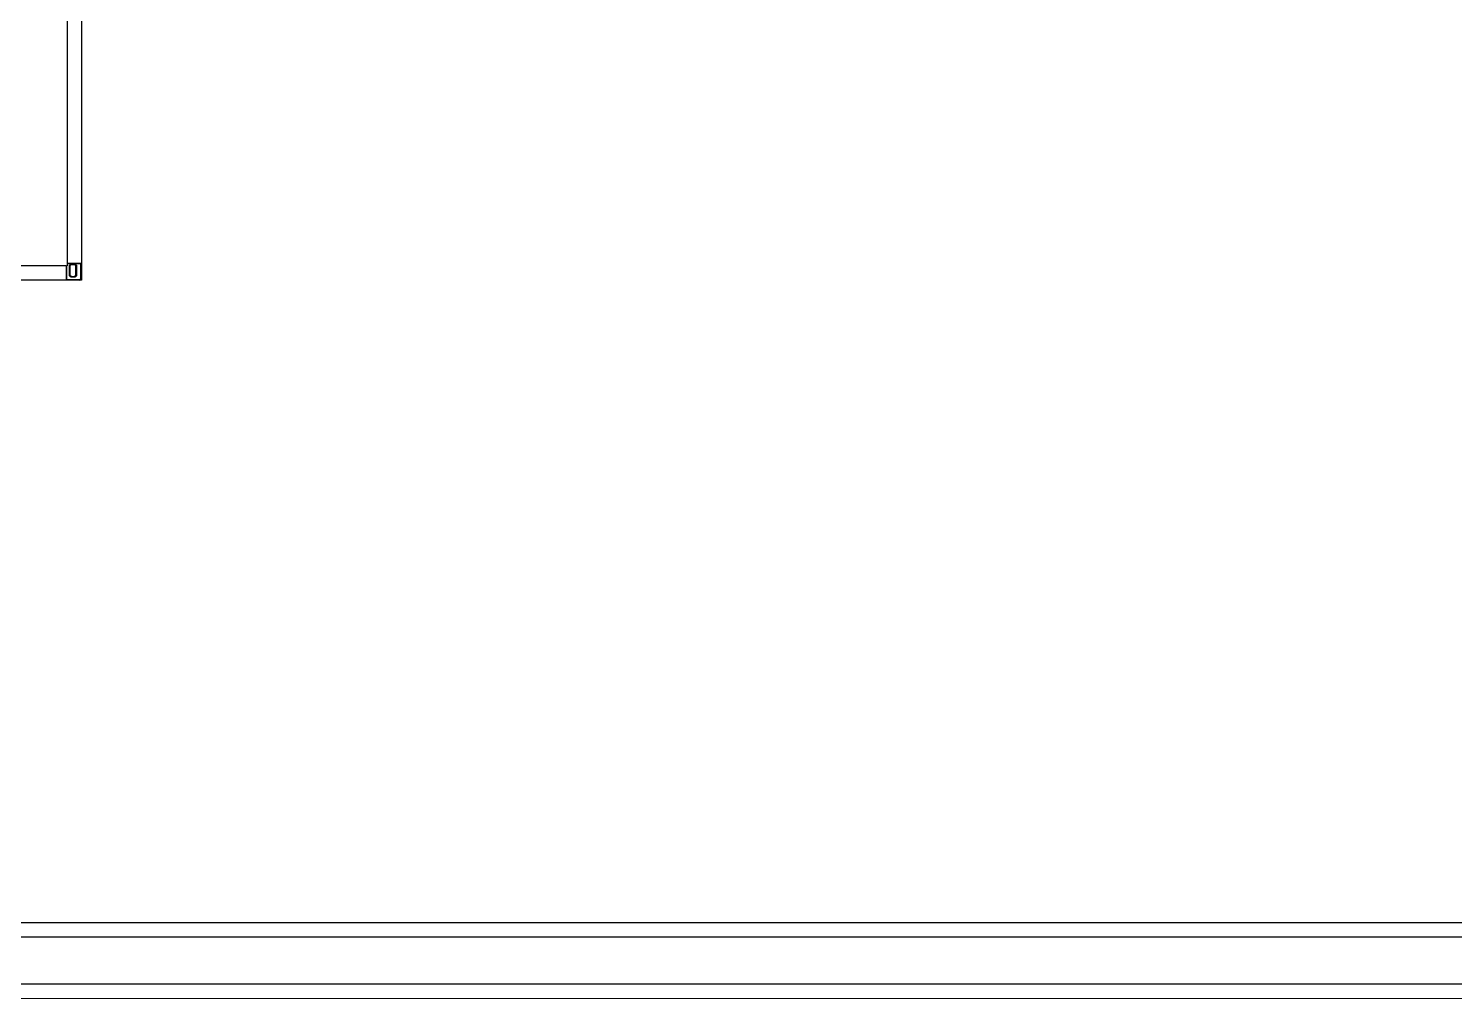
# Model space of a CAD drawing. Header units: millimetres. Extents: x -300 to 383236, y -195106 to -144646.
# Drawn here: x 66202 to 67107, y -151714 to -151098 of the extents above; entities that cross this region are included whole.
import ezdxf

# ---------------------------------------------------------------- set-up
doc = ezdxf.new("R2010")
doc.units = ezdxf.units.MM
doc.header["$LTSCALE"] = 60
doc.layers.add('DITCH', color=7, linetype='Continuous', lineweight=0)
doc.layers.add('ROAD', color=4, linetype='Continuous', lineweight=0)

# ---------------------------------------------------------------- blocks, each defined once
blk = doc.blocks.new('KEY PLAN_NEW')
at = {"color": 253}
for p, q in [((-1106.86, -1495.5), (-1106.86, -1848.38)), ((-1107.1, -1848.94), (-1160.62, -1848.94)), ((-1107.1, -1848.94), (-1106.86, -1848.94)), ((-1106.86, -1848.38), (-1106.86, -1848.94))]:
    blk.add_line(p, q, dxfattribs=at)
at = {"color": 253, "linetype": 'Continuous'}
for p, q in [((-1107.1, -1848.94), (-1107.1, -1851.94)), ((-1106.98, -1848.94), (-1106.98, -1851.82)), ((-1106.86, -1848.38), (-1103.86, -1848.38)), ((-1103.98, -1848.5), (-1106.86, -1848.5)), ((-1106.4, -1851.04), (-1106.4, -1848.78)), ((-1106.28, -1848.85), (-1106.28, -1850.98)), ((-1105.01, -1850.98), (-1105.01, -1848.85)), ((-1104.89, -1848.78), (-1104.89, -1851.04)), ((-1103.98, -1848.38), (-1103.98, -1848.5)), ((-1103.98, -1848.5), (-1103.86, -1848.5)), ((-1103.98, -1851.53), (-1103.98, -1848.5)), ((-1107.1, -1851.82), (-1106.98, -1851.82)), ((-1106.98, -1851.94), (-1106.98, -1851.82)), ((-1106.98, -1851.82), (-1104.27, -1851.82)), ((-1104.27, -1851.82), (-1104.27, -1851.94)), ((-1103.98, -1851.53), (-1103.86, -1851.53)), ((-1103.98, -1851.82), (-1103.98, -1851.82)), ((-1103.98, -1851.82), (-1103.98, -1851.82))]:
    blk.add_line(p, q, dxfattribs=at)
at = {"color": 253}
blk.add_lwpolyline([(-1163.86, -1491.94), (-1103.86, -1491.94), (-1103.86, -1851.94), (-1163.86, -1851.94)], close=True, dxfattribs=at)
at = {"color": 253, "linetype": 'Continuous'}
for centre, radius, start, end in [((-1105.64, -1849.91), 1.36, 56.2792, 123.7208), ((-1105.64, -1849.91), 1.24, 59.1964, 120.8036), ((-1103.98, -1848.5), 0.12, 0, 90), ((-1106.98, -1851.82), 0.12, 180, 270), ((-1105.64, -1849.91), 1.36, 236.2792, 303.7208), ((-1105.64, -1849.91), 1.24, 239.1964, 300.8036), ((-1104.27, -1851.53), 0.41, 270, 0), ((-1104.27, -1851.53), 0.29, 270, 0)]:
    blk.add_arc(centre, radius, start, end, dxfattribs=at)
for points, knots in [([(-1106.28, -1848.85), (-1106.28, -1848.85), (-1106.28, -1848.85), (-1106.28, -1848.85), (-1106.28, -1848.85), (-1106.28, -1848.85), (-1106.28, -1848.85), (-1106.28, -1848.85), (-1106.28, -1848.85), (-1106.28, -1848.85), (-1106.28, -1848.84), (-1106.29, -1848.84), (-1106.29, -1848.84), (-1106.29, -1848.84), (-1106.29, -1848.84), (-1106.29, -1848.84), (-1106.3, -1848.84), (-1106.3, -1848.84), (-1106.3, -1848.84), (-1106.3, -1848.84), (-1106.3, -1848.83), (-1106.3, -1848.83), (-1106.31, -1848.83), (-1106.31, -1848.83), (-1106.32, -1848.83), (-1106.32, -1848.83), (-1106.32, -1848.82), (-1106.32, -1848.82), (-1106.32, -1848.82), (-1106.32, -1848.82), (-1106.33, -1848.82), (-1106.33, -1848.82), (-1106.34, -1848.82), (-1106.34, -1848.81), (-1106.35, -1848.81), (-1106.35, -1848.81), (-1106.35, -1848.81), (-1106.35, -1848.81), (-1106.36, -1848.8), (-1106.36, -1848.8), (-1106.36, -1848.8), (-1106.36, -1848.8), (-1106.37, -1848.8), (-1106.37, -1848.8), (-1106.38, -1848.79), (-1106.38, -1848.79), (-1106.39, -1848.79), (-1106.39, -1848.79), (-1106.39, -1848.78), (-1106.39, -1848.78), (-1106.39, -1848.78), (-1106.4, -1848.78), (-1106.4, -1848.78), (-1106.4, -1848.78)], [0, 0, 0, 0, 0.06206, 0.12459, 0.12459, 0.155854, 0.155854, 0.171487, 0.171487, 0.187119, 0.187119, 0.249648, 0.249648, 0.312178, 0.312178, 0.343442, 0.343442, 0.359075, 0.359075, 0.374707, 0.374707, 0.437236, 0.437236, 0.499766, 0.499766, 0.53103, 0.53103, 0.546663, 0.546663, 0.562295, 0.562295, 0.624824, 0.624824, 0.687353, 0.687353, 0.749883, 0.749883, 0.765515, 0.765515, 0.781147, 0.781147, 0.812412, 0.812412, 0.874941, 0.874941, 0.937471, 0.937471, 0.968735, 0.968735, 0.984368, 0.992184, 0.992184, 1, 1, 1, 1]), ([(-1104.89, -1848.78), (-1104.89, -1848.78), (-1104.89, -1848.78), (-1104.89, -1848.78), (-1104.89, -1848.78), (-1104.89, -1848.78), (-1104.89, -1848.79), (-1104.9, -1848.79), (-1104.9, -1848.79), (-1104.91, -1848.79), (-1104.91, -1848.8), (-1104.92, -1848.8), (-1104.92, -1848.8), (-1104.92, -1848.8), (-1104.93, -1848.8), (-1104.93, -1848.8), (-1104.93, -1848.81), (-1104.93, -1848.81), (-1104.93, -1848.81), (-1104.94, -1848.81), (-1104.94, -1848.81), (-1104.95, -1848.82), (-1104.95, -1848.82), (-1104.96, -1848.82), (-1104.96, -1848.82), (-1104.96, -1848.82), (-1104.96, -1848.82), (-1104.96, -1848.82), (-1104.97, -1848.83), (-1104.97, -1848.83), (-1104.97, -1848.83), (-1104.97, -1848.83), (-1104.98, -1848.83), (-1104.98, -1848.83), (-1104.99, -1848.84), (-1104.99, -1848.84), (-1104.99, -1848.84), (-1104.99, -1848.84), (-1104.99, -1848.84), (-1104.99, -1848.84), (-1104.99, -1848.84), (-1104.99, -1848.84), (-1105, -1848.84), (-1105, -1848.84), (-1105, -1848.85), (-1105, -1848.85), (-1105, -1848.85), (-1105, -1848.85), (-1105, -1848.85), (-1105, -1848.85), (-1105.01, -1848.85), (-1105.01, -1848.85), (-1105.01, -1848.85), (-1105.01, -1848.85)], [0, 0, 0, 0, 0.00782, 0.00782, 0.015639, 0.031279, 0.031279, 0.062557, 0.062557, 0.125114, 0.125114, 0.187671, 0.187671, 0.21895, 0.21895, 0.234589, 0.234589, 0.250228, 0.250228, 0.312785, 0.312785, 0.375342, 0.375342, 0.437899, 0.437899, 0.453538, 0.453538, 0.469178, 0.469178, 0.500456, 0.500456, 0.563013, 0.563013, 0.62557, 0.62557, 0.641209, 0.641209, 0.656849, 0.656849, 0.688127, 0.688127, 0.750684, 0.750684, 0.813241, 0.813241, 0.828881, 0.828881, 0.84452, 0.84452, 0.875798, 0.875798, 0.938355, 1, 1, 1, 1]), ([(-1106.28, -1850.98), (-1106.28, -1850.98), (-1106.28, -1850.98), (-1106.28, -1850.98), (-1106.28, -1850.98), (-1106.28, -1850.98), (-1106.28, -1850.98), (-1106.28, -1850.98), (-1106.28, -1850.98), (-1106.28, -1850.98), (-1106.28, -1850.98), (-1106.29, -1850.98), (-1106.29, -1850.99), (-1106.29, -1850.99), (-1106.29, -1850.99), (-1106.29, -1850.99), (-1106.3, -1850.99), (-1106.3, -1850.99), (-1106.3, -1850.99), (-1106.3, -1850.99), (-1106.3, -1850.99), (-1106.3, -1850.99), (-1106.31, -1851), (-1106.31, -1851), (-1106.32, -1851), (-1106.32, -1851), (-1106.32, -1851), (-1106.32, -1851), (-1106.32, -1851), (-1106.32, -1851), (-1106.33, -1851.01), (-1106.33, -1851.01), (-1106.34, -1851.01), (-1106.34, -1851.01), (-1106.35, -1851.02), (-1106.35, -1851.02), (-1106.35, -1851.02), (-1106.35, -1851.02), (-1106.36, -1851.02), (-1106.36, -1851.02), (-1106.36, -1851.03), (-1106.36, -1851.03), (-1106.37, -1851.03), (-1106.37, -1851.03), (-1106.38, -1851.03), (-1106.38, -1851.04), (-1106.39, -1851.04), (-1106.39, -1851.04), (-1106.39, -1851.04), (-1106.39, -1851.04), (-1106.39, -1851.04), (-1106.4, -1851.04), (-1106.4, -1851.04), (-1106.4, -1851.04)], [0, 0, 0, 0, 0.06206, 0.12459, 0.12459, 0.155854, 0.155854, 0.171487, 0.171487, 0.187119, 0.187119, 0.249648, 0.249648, 0.312178, 0.312178, 0.343442, 0.343442, 0.359075, 0.359075, 0.374707, 0.374707, 0.437236, 0.437236, 0.499766, 0.499766, 0.53103, 0.53103, 0.546663, 0.546663, 0.562295, 0.562295, 0.624824, 0.624824, 0.687353, 0.687353, 0.749883, 0.749883, 0.765515, 0.765515, 0.781147, 0.781147, 0.812412, 0.812412, 0.874941, 0.874941, 0.937471, 0.937471, 0.968735, 0.968735, 0.984368, 0.992184, 0.992184, 1, 1, 1, 1]), ([(-1104.89, -1851.04), (-1104.89, -1851.04), (-1104.89, -1851.04), (-1104.89, -1851.04), (-1104.89, -1851.04), (-1104.89, -1851.04), (-1104.89, -1851.04), (-1104.9, -1851.04), (-1104.9, -1851.04), (-1104.91, -1851.03), (-1104.91, -1851.03), (-1104.92, -1851.03), (-1104.92, -1851.03), (-1104.92, -1851.03), (-1104.93, -1851.02), (-1104.93, -1851.02), (-1104.93, -1851.02), (-1104.93, -1851.02), (-1104.93, -1851.02), (-1104.94, -1851.02), (-1104.94, -1851.01), (-1104.95, -1851.01), (-1104.95, -1851.01), (-1104.96, -1851.01), (-1104.96, -1851), (-1104.96, -1851), (-1104.96, -1851), (-1104.96, -1851), (-1104.97, -1851), (-1104.97, -1851), (-1104.97, -1851), (-1104.97, -1851), (-1104.98, -1850.99), (-1104.98, -1850.99), (-1104.99, -1850.99), (-1104.99, -1850.99), (-1104.99, -1850.99), (-1104.99, -1850.99), (-1104.99, -1850.99), (-1104.99, -1850.99), (-1104.99, -1850.99), (-1104.99, -1850.99), (-1105, -1850.98), (-1105, -1850.98), (-1105, -1850.98), (-1105, -1850.98), (-1105, -1850.98), (-1105, -1850.98), (-1105, -1850.98), (-1105, -1850.98), (-1105.01, -1850.98), (-1105.01, -1850.98), (-1105.01, -1850.98), (-1105.01, -1850.98)], [0, 0, 0, 0, 0.00782, 0.00782, 0.015639, 0.031279, 0.031279, 0.062557, 0.062557, 0.125114, 0.125114, 0.187671, 0.187671, 0.21895, 0.21895, 0.234589, 0.234589, 0.250228, 0.250228, 0.312785, 0.312785, 0.375342, 0.375342, 0.437899, 0.437899, 0.453538, 0.453538, 0.469178, 0.469178, 0.500456, 0.500456, 0.563013, 0.563013, 0.62557, 0.62557, 0.641209, 0.641209, 0.656849, 0.656849, 0.688127, 0.688127, 0.750684, 0.750684, 0.813241, 0.813241, 0.828881, 0.828881, 0.84452, 0.84452, 0.875798, 0.875798, 0.938355, 1, 1, 1, 1])]:
    blk.add_open_spline(points, degree=3, knots=knots, dxfattribs=at)
at = {"layer": 'DITCH', "color": 253, "lineweight": -3}
for p, q in [((-769.86, -1987.94), (-1475.01, -1987.94)), ((-769.86, -1990.94), (-1475.01, -1990.94)), ((-769.86, -2000.94), (-1475.01, -2000.94))]:
    blk.add_line(p, q, dxfattribs=at)
at = {"layer": 'ROAD', "color": 253}
blk.add_line((-769.86, -2003.94), (-1475.3, -2003.94), dxfattribs=at)

msp = doc.modelspace()

# ---------------------------------------------------------------- block references
at = {"xscale": 3, "yscale": 3, "zscale": 3}
msp.add_blockref('KEY PLAN_NEW', (69547.03, -145702.13), dxfattribs=at)

doc.saveas('drawing.dxf')
